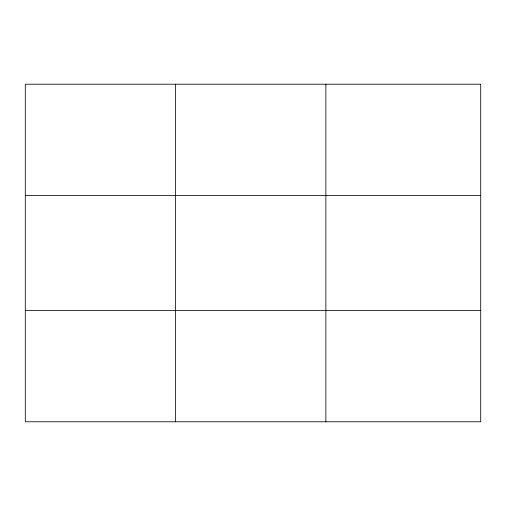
<?xml version="1.0" encoding="UTF-8"?>
<svg xmlns="http://www.w3.org/2000/svg" width="506" height="506" viewBox="0 0 506 506"><rect width="100%" height="100%" fill="white"/><g stroke="black" fill="none" stroke-linecap="round" stroke-linejoin="round"><path stroke-width="0.76" d="M175.582 421.783L175.582 84.217M325.864 421.783L325.864 84.217M25.3 195.613L480.7 195.613M25.3 310.387L480.7 310.387M480.7 84.217L480.7 421.783L25.3 421.783L25.3 84.217L480.7 84.217"/></g></svg>
